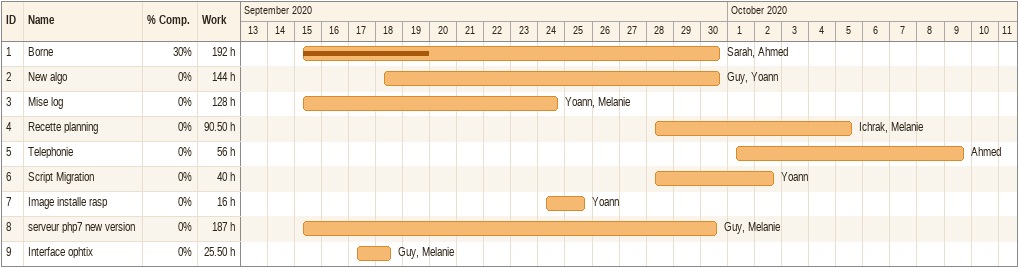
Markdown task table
| ID | Task | Start | Finish | Resources | % complete | Work (h) |
|---|---|---|---|---|---|---|
| 1 | Borne | 2020-09-15 | 2020-09-30 | Sarah, Ahmed | 30 | 192 |
| 2 | New algo | 2020-09-18 | 2020-09-30 | Guy, Yoann | 0 | 144 |
| 3 | Mise log | 2020-09-15 | 2020-09-24 | Yoann, Melanie | 0 | 128 |
| 4 | Recette planning | 2020-09-28 | 2020-10-05 | Ichrak, Melanie | 0 | 90.50 |
| 5 | Telephonie | 2020-10-01 | 2020-10-09 | Ahmed | 0 | 56 |
| 6 | Script Migration | 2020-09-28 | 2020-10-02 | Yoann | 0 | 40 |
| 7 | Image installe rasp | 2020-09-24 | 2020-09-25 | Yoann | 0 | 16 |
| 8 | serveur php7 new version | 2020-09-15 | 2020-09-30 | Guy, Melanie | 0 | 187 |
| 9 | Interface ophtix | 2020-09-17 | 2020-09-18 | Guy, Melanie | 0 | 25.50 |
